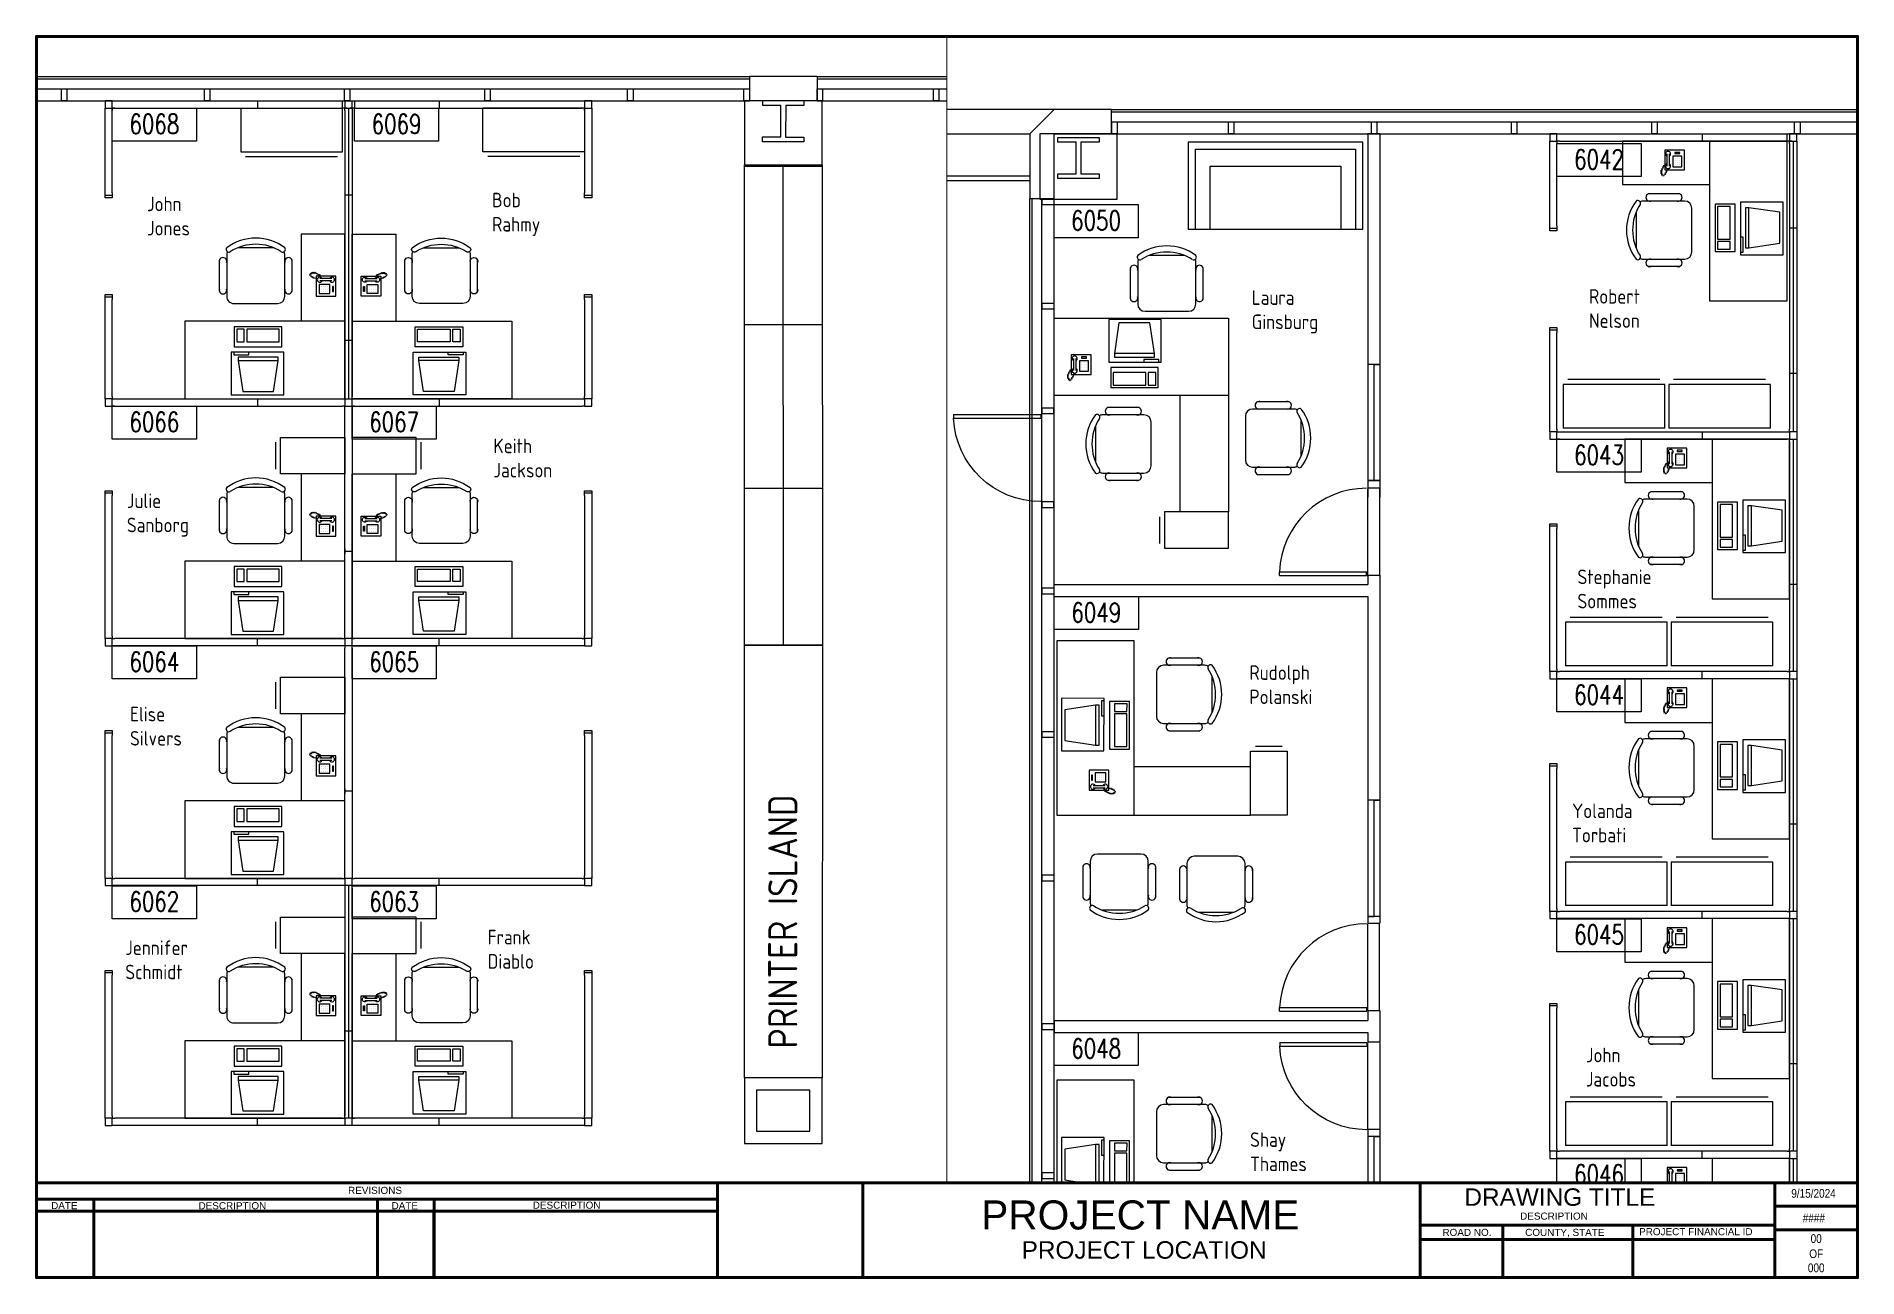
# Paper-space layout 'D-Border XYZ Sheet' of a CAD drawing. Header units: inches. Extents: x 2 to 33.3, y 0.9 to 22.3.
# The model-space entities are those that its viewports show. They can reach past a viewport. Long polylines and large blocks are cut down to what shows.
import ezdxf
from ezdxf.enums import TextEntityAlignment as Align

# ---------------------------------------------------------------- set-up
doc = ezdxf.new("R2010")
doc.units = ezdxf.units.IN
doc.header["$MEASUREMENT"] = 0
doc.layers.add('0-NoPlot', color=7, linetype='Continuous', plot=False)
for name, color, linetype, lineweight in [('_BorderLines', 7, 'Continuous', 53), ('_BorderText', 7, 'Continuous', 0), ('_SheetText', 30, 'Continuous', 13), ('_TitleBlock', 7, 'Continuous', 0)]:
    doc.layers.add(name, color=color, linetype=linetype, lineweight=lineweight)
for name, color, linetype in [('CHAIRS', 4, 'Continuous'), ('CPU', 6, 'Continuous'), ('E-B-FURR', 6, 'Continuous'), ('E-B-GLAZ', 8, 'Continuous'), ('E-B-MULL', 8, 'Continuous'), ('E-B-SHEL', 2, 'Continuous'), ('E-C-HEAD', 5, 'Continuous'), ('E-F-DOOR', 3, 'Continuous'), ('E-F-TERR', 4, 'Continuous'), ('E-S-COLM', 8, 'Continuous'), ('EMPLOYEE', 1, 'Continuous'), ('FILE_CABINETS', 1, 'Continuous'), ('FURNITURE', 3, 'Continuous'), ('PANELS_201', 6, 'Continuous'), ('PHONES', 4, 'Continuous'), ('PRINTER_ISLAND', 7, 'Continuous'), ('RMNUM', 40, 'Continuous')]:
    doc.layers.add(name, color=color, linetype=linetype)
doc.styles.add('ARCHITXT', font='architxt.shx')
doc.styles.add('Arial', font='arial.ttf')
doc.styles.add('Arial Narrow', font='ARIALN.TTF')
doc.styles.add('ROMANS', font='romans', dxfattribs={"width": 0.75, "height": 8})
doc.styles.add('Titles', font='arial.ttf', dxfattribs={"height": 0.3})

# ---------------------------------------------------------------- blocks, each defined once
blk = doc.blocks.new('Agency XYZ_Borders')
at = {"layer": '_BorderLines'}
for p, q in [((13.054, 1.958), (1.336, 1.958)), ((1.336, 1.958), (1.336, 1.47)), ((31.24, 0.326), (31.24, 1.958)), ((1.348, 1.674), (13.054, 1.674)), ((2.324, 1.674), (2.324, 0.326)), ((7.204, 1.674), (7.204, 0.326)), ((8.18, 1.674), (8.18, 0.326)), ((1.348, 1.47), (13.054, 1.47)), ((25.14, 1.226), (31.24, 1.226)), ((25.14, 1.226), (25.14, 0.326)), ((25.14, 0.982), (31.24, 0.982)), ((26.563, 1.226), (26.563, 0.326)), ((28.8, 1.226), (28.8, 0.326)), ((31.24, 1.145), (32.664, 1.145))]:
    blk.add_line(p, q, dxfattribs=at)
for points in [[(1.336, 1.954), (1.336, 21.674), (32.664, 21.674), (32.664, 1.954)], [(31.24, 1.958), (32.664, 1.958), (32.664, 1.552), (31.24, 1.552)], [(31.24, 1.552), (32.664, 1.552), (32.664, 1.145), (31.24, 1.145)]]:
    blk.add_lwpolyline(points, close=True, dxfattribs=at)
for points in [[(15.555, 1.958), (13.054, 1.958), (13.054, 0.326), (15.555, 0.326)], [(15.555, 1.954), (25.14, 1.954), (25.14, 0.326), (15.555, 0.326)], [(25.14, 1.958), (31.24, 1.958), (31.24, 1.226), (25.14, 1.226)], [(2.324, 0.326), (1.336, 0.326), (1.336, 1.47), (2.324, 1.47)], [(7.204, 0.326), (2.324, 0.326), (2.324, 1.47), (7.204, 1.47)], [(8.18, 0.326), (7.204, 0.326), (7.204, 1.47), (8.18, 1.47)], [(13.054, 1.47), (8.174, 1.47), (8.174, 0.326), (13.054, 0.326)], [(26.563, 0.982), (25.14, 0.982), (25.14, 0.326), (26.563, 0.326)], [(26.563, 0.326), (28.8, 0.326), (28.8, 0.982), (26.563, 0.982)], [(31.24, 0.982), (28.8, 0.982), (28.8, 0.326), (31.24, 0.326)], [(32.664, 1.145), (31.24, 1.145), (31.24, 0.326), (32.664, 0.326)]]:
    blk.add_3dface(points, dxfattribs=at)
at = {"layer": '_BorderLines', "style": 'Arial'}
for s, height, rotation, p in [('REVISIONS', 0.122, 0, (6.697, 1.887)), ('DATE', 0.122, 359.8693, (1.59, 1.625)), ('DESCRIPTION', 0.12201, 0.0498, (4.125, 1.622)), ('DATE', 0.122, 359.8693, (7.446, 1.623)), ('DESCRIPTION', 0.12201, 0.0498, (9.875, 1.632)), ('ROAD NO.', 0.122, 0, (25.523, 1.164)), ('COUNTY, STATE', 0.12201, 0, (26.946, 1.164)), ('PROJECT FINANCIAL ID', 0.12201, 0, (28.906, 1.176))]:
    blk.add_text(s, height=height, rotation=rotation, dxfattribs=at).set_placement(p, align=Align.TOP_LEFT)
at = {"layer": '_BorderText', "color": 40, "style": 'Arial'}
for s, height, p in [('PROJECT NAME', 0.5, (20.325, 1.653)), ('PROJECT LOCATION', 0.3, (20.391, 0.951))]:
    blk.add_text(s, height=height, dxfattribs=at).set_placement(p, align=Align.TOP_CENTER)
at = {"layer": '_SheetText', "insert": (31.952, 0.735), "char_height": 0.15, "attachment_point": 5, "style": 'Arial Narrow'}
blk.add_mtext('OF', dxfattribs=at)
at = {"layer": '_SheetText', "style": 'Arial Narrow'}
for tag, p in [('SHEET', (31.952, 0.876)), ('SHEETTOTAL', (31.952, 0.373))]:
    blk.add_attdef(tag, text='', height=0.15, dxfattribs=at).set_placement(p, align=Align.BOTTOM_CENTER)
blk = doc.blocks.new('DR-36')
for p, q in [((0, 36), (0, 0)), ((0, 36), (1.5, 36)), ((1.5, 36), (1.5, 0)), ((0, 0), (1.5, 0))]:
    blk.add_line(p, q)
blk.add_arc((0, 0), 36, 0, 87.61406)
blk = doc.blocks.new('RMNUM')
at = {"layer": 'RMNUM'}
blk.add_lwpolyline([(-16.33354, 6.674702), (18.388073, 6.674702), (18.388073, -6.982766), (-16.33354, -6.982766), (-16.33354, 6.674702)], dxfattribs=at)
at = {"layer": 'RMNUM', "style": 'ROMANS', "width": 0.75}
blk.add_attdef('NUMBER', text='', height=8, dxfattribs=at).set_placement((1.027267, 0.114097), align=Align.MIDDLE_CENTER)
blk = doc.blocks.new('RECTANG')
for p, q in [((1, 1), (0, 1)), ((0, 1), (0, 0)), ((1, 0), (1, 1)), ((0, 0), (1, 0))]:
    blk.add_line(p, q)
blk = doc.blocks.new('FNPHONE')
for p, q in [((-9.1, 0.22), (-9.7, 0.02)), ((-8.9, 0.62), (-9.5, 0.42)), ((-8.7, 1.02), (-9.3, 0.82)), ((-8.5, 1.42), (-9.1, 1.22)), ((-8.3, 1.82), (-8.9, 1.62)), ((-7.14, 0.56), (-7.5, -0.58)), ((-7.29, 6.54), (-7.29, 1.54)), ((-6.29, 6.54), (-6.29, 1.54)), ((-3.87, 4.85), (-3.87, 4.85)), ((-3.87, 3.91), (-3.87, 3.91)), ((-3.87, 2.97), (-3.87, 2.97)), ((-3.87, 2.03), (-3.87, 2.03)), ((-2.94, 4.85), (-2.94, 4.85)), ((-2.94, 3.91), (-2.94, 3.91)), ((-2.94, 2.97), (-2.94, 2.97)), ((-2.94, 2.03), (-2.94, 2.03)), ((-2, 4.85), (-2, 4.85)), ((-2, 3.91), (-2, 3.91)), ((-2, 2.97), (-2, 2.97)), ((-2, 2.03), (-2, 2.03)), ((-9.3, -0.18), (-9.9, -0.38)), ((-9.3, -0.58), (-9.9, -0.78)), ((-9.3, -0.98), (-9.9, -1.18)), ((-9.3, -1.38), (-9.9, -1.58)), ((-9.1, -1.78), (-9.7, -1.98)), ((-8.9, -2.18), (-9.5, -2.38)), ((-8.43, -2.46), (-9.03, -2.66)), ((-7.9, -1.98), (-8.5, -2.18)), ((-7.7, -1.58), (-8.3, -1.78)), ((-7.5, -1.18), (-8.1, -1.38)), ((-7.3, -0.78), (-7.9, -0.98))]:
    blk.add_line(p, q)
for centre, start, end in [((-6.79, 6.54), 298.49146, 241.50854), ((-6.79, 1.54), 118.49146, 61.50854)]:
    blk.add_arc(centre, 1.05, start, end)
for p, xscale, yscale, zscale in [((-8.21, 0), 8.20528234483245, 8.104073169521023, 8.20528234483245), ((-4.81, 1.25), 3.75, 4.375, 3.75), ((-4.03, 6.72), 2.03125, 0.46875, 2.03125)]:
    blk.add_blockref('RECTANG', p, dxfattribs=dict(xscale=xscale, yscale=yscale, zscale=zscale))
blk = doc.blocks.new('IBMAT', base_point=(61, 306))
for p, q in [((75, 307), (75, 306)), ((81, 307), (75, 307)), ((81, 306), (81, 307))]:
    blk.add_line(p, q)
at = {"xscale": 21, "yscale": 17, "zscale": 21}
blk.add_blockref('RECTANG', (61, 306), dxfattribs=at)
blk = doc.blocks.new('KEYBOARD', base_point=(60, 294))
for p, xscale, yscale, zscale in [((60, 294), 19, 8, 19), ((61, 295), 13, 5, 13), ((75, 295), 3, 5, 3)]:
    blk.add_blockref('RECTANG', p, dxfattribs=dict(xscale=xscale, yscale=yscale, zscale=zscale))
blk = doc.blocks.new('COMPUTER')
for p, q in [((-6.64, 16.23), (-8.5, 3.5)), ((6.08, 16.23), (-6.64, 16.23)), ((8, 3.5), (6.08, 16.23)), ((-8.5, 3.5), (-8.5, 2.04)), ((8, 3.5), (-8.5, 3.5)), ((-8.5, 2.04), (8, 2.04)), ((8, 2.04), (8, 3.5))]:
    blk.add_line(p, q)
at = {"xscale": 1.033846153846154, "yscale": 1.033846153846154, "zscale": 1.033846153846154}
for name, p in [('IBMAT', (-10.86, 0)), ('KEYBOARD', (-10.05, -10.5))]:
    blk.add_blockref(name, p, dxfattribs=at)
blk = doc.blocks.new('DESK3')
for p, q in [((72, 0), (0, 0)), ((0, 0), (0, -80)), ((72, -32), (72, 0)), ((0, -32), (72, -32)), ((20, -80), (20, -32)), ((0, -80), (20, -80))]:
    blk.add_line(p, q)
blk = doc.blocks.new('FC42X18D')
for p, q in [((-21, 0), (-21, -18)), ((-21, 0), (21, 0)), ((21, -18), (21, 0)), ((-21, -18), (21, -18)), ((-19, -20), (19, -20))]:
    blk.add_line(p, q)
blk = doc.blocks.new('CHAIR7')
for p, q in [((5.12, 15.04), (17.88, 15.04)), ((0, 9), (0, -9)), ((20, 12), (3, 12)), ((23, -7.44), (23, 7.44)), ((3, -12), (20, -12)), ((5.12, -15), (17.88, -15))]:
    blk.add_line(p, q)
for centre, radius, start, end in [((5.56, 13.54), 1.56, 73.7398, 286.2602), ((17.44, 13.54), 1.56, 253.7398, 106.2602), ((3, 9), 3, 90, 180), ((20, 9), 3, 62.41556, 90), ((22.34, 11.12), 1.1, 53.30994, 212.02741), ((4.82, 0), 19.64, 327.57575, 32.42425), ((7, 0), 20, 323.1301, 36.8699), ((3, -9), 3, 180, 270), ((5.56, -13.5), 1.56, 73.7398, 286.2602), ((17.44, -13.5), 1.56, 253.7398, 106.2602), ((20, -9), 3, 270, 297.58444), ((22.34, -11.12), 1.1, 147.97259, 306.69006)]:
    blk.add_arc(centre, radius, start, end)
blk = doc.blocks.new('FC15X27A')
for p, q in [((7.53125, 0), (-7.53125, 0)), ((-7.53125, 0), (-7.53125, -26.5)), ((7.53125, -26.5), (7.53125, 0)), ((-7.53125, -26.5), (7.53125, -26.5)), ((-5.53125, -28.5), (5.53125, -28.5))]:
    blk.add_line(p, q)
blk = doc.blocks.new('DESK2')
for p, q in [((33, 0), (-33, 0)), ((-33, 0), (-33, -68)), ((33, -32), (33, 0)), ((-33, -32), (33, -32)), ((-15, -68), (-15, -32)), ((-33, -68), (-15, -68))]:
    blk.add_line(p, q)
blk = doc.blocks.new('SOFA2')
for p, q in [((-36, 0), (-36, -36)), ((36, 0), (-36, 0)), ((36, -36), (36, 0)), ((-33, -36), (-33, -3)), ((-33, -3), (33, -3)), ((33, -3), (33, -36)), ((-27, -36), (-27, -10)), ((-27, -10), (27, -10)), ((27, -10), (27, -36)), ((-36, -36), (36, -36))]:
    blk.add_line(p, q)

msp = doc.modelspace()

# ---------------------------------------------------------------- linework, layer by layer
at = {"layer": 'E-B-FURR'}
for p, q in [((1238, 3374), (1570, 3374)), ((1348.52, 3374), (1343.44, 3374)), ((1343.52, 3374), (1343.52, 3223.96)), ((1348.52, 3374), (1348.52, 3223.96)), ((1958, 3374), (2290, 3374)), ((2318, 3374), (2654, 3374)), ((1214.06, 2716), (1214.06, 3347)), ((1343.52, 3230.81), (1348.52, 3230.81)), ((1343.52, 3227.81), (1348.52, 3227.81)), ((1214.08, 3187.96), (1343.52, 3187.96)), ((1214.08, 3182.86), (1214.08, 3187.86)), ((1343.52, 3191.81), (1343.52, 3187.96)), ((1343.52, 3191.81), (1348.52, 3191.81)), ((1348.52, 3191.81), (1348.52, 3048.12)), ((1214.08, 3182.96), (1343.52, 3182.96)), ((1343.52, 3182.96), (1343.52, 3048.12)), ((1343.52, 3048.12), (1348.52, 3048.12)), ((1214.06, 3007.97), (1343.52, 3007.97)), ((1214.06, 3007.93), (1214.06, 3002.93)), ((1343.52, 3012.12), (1348.52, 3012.12)), ((1343.52, 3012.12), (1343.52, 3007.97)), ((1348.52, 3012.12), (1348.52, 2999.12)), ((1214.06, 3002.97), (1343.52, 3002.97)), ((1343.52, 3002.97), (1343.52, 2999.12)), ((1343.52, 2999.12), (1348.52, 2999.12)), ((1343.35, 2963.09), (1348.35, 2963.09)), ((1343.52, 2963.12), (1343.52, 2827.97)), ((1343.52, 2963.12), (1348.52, 2963.12)), ((1348.52, 2963.12), (1348.52, 2822.97))]:
    msp.add_line(p, q, dxfattribs=at)
for points in [[(1240.11, 3374), (1208.11, 3374), (1208.11, 3347), (1240.11, 3347)], [(2320, 3374), (2288, 3374), (2288, 3347), (2320, 3347)], [(2320, 2970.61), (2288, 2970.61), (2288, 2943.61), (2320, 2943.61)], [(2315, 2965.61), (2293, 2965.61), (2293, 2948.61), (2315, 2948.61)]]:
    msp.add_lwpolyline(points, close=True, dxfattribs=at)
at = {"layer": 'E-B-GLAZ'}
for p, q in [((1238, 3384), (1570, 3384)), ((1958, 3384), (2290, 3384)), ((2318, 3384), (2654, 3384)), ((1238, 3383), (1570, 3383)), ((1238, 3379), (1570, 3379)), ((1958, 3383), (2290, 3383)), ((1958, 3379), (2290, 3379)), ((2318, 3383), (2654, 3383)), ((2318, 3379), (2654, 3379)), ((1204, 2716), (1204, 3347.1)), ((1205, 2716), (1205, 3347.1)), ((1209, 2716), (1209, 3347))]:
    msp.add_line(p, q, dxfattribs=at)
for points in [[(1348.52, 3230.81), (1343.52, 3230.81), (1346.16, 3230.81), (1346.16, 3278.81), (1348.52, 3278.81), (1343.52, 3278.81)], [(1348.52, 3050.9), (1343.52, 3050.9), (1346.16, 3050.9), (1346.16, 3098.9), (1348.52, 3098.9), (1343.52, 3098.9)], [(1348.52, 2912.12), (1343.52, 2912.12), (1346.16, 2912.12), (1346.16, 2960.12), (1348.52, 2960.12), (1343.52, 2960.12)]]:
    msp.add_lwpolyline(points, dxfattribs=at)
at = {"layer": 'E-B-MULL'}
for points in [[(1240.12, 3379), (1240.12, 3374), (1237.87, 3374), (1237.87, 3379)], [(1288.25, 3379), (1288.25, 3374), (1286, 3374), (1286, 3379)], [(1347.25, 3379), (1347.25, 3374), (1345, 3374), (1345, 3379)], [(1405.12, 3379), (1405.12, 3374), (1402.88, 3374), (1402.88, 3379)], [(1463, 3379), (1463, 3374), (1460.75, 3374), (1460.75, 3379)], [(1522, 3379), (1522, 3374), (1519.75, 3374), (1519.75, 3379)], [(2008.25, 3379), (2008.25, 3374), (2006, 3374), (2006, 3379)], [(2067.25, 3379), (2067.25, 3374), (2065, 3374), (2065, 3379)], [(2125.12, 3379), (2125.12, 3374), (2122.88, 3374), (2122.88, 3379)], [(2183, 3379), (2183, 3374), (2180.75, 3374), (2180.75, 3379)], [(2242, 3379), (2242, 3374), (2239.75, 3374), (2239.75, 3379)], [(2290, 3379), (2290, 3374), (2287.75, 3374), (2287.75, 3379)], [(2320.25, 3379), (2320.25, 3374), (2318, 3374), (2318, 3379)], [(2368.25, 3379), (2368.25, 3374), (2366, 3374), (2366, 3379)], [(1209, 3344.75), (1214, 3344.75), (1214, 3347), (1209, 3347)], [(1209, 3301.76), (1214, 3301.76), (1214, 3304.01), (1209, 3304.01)], [(1208.98, 3258.54), (1213.98, 3258.54), (1213.98, 3260.79), (1208.98, 3260.79)], [(1208.98, 3219.76), (1213.98, 3219.76), (1213.98, 3222.01), (1208.98, 3222.01)], [(1209, 3184.15), (1214, 3184.15), (1214, 3186.4), (1209, 3186.4)], [(1209, 3124.87), (1214, 3124.87), (1214, 3127.12), (1209, 3127.12)], [(1209, 3065.66), (1214, 3065.66), (1214, 3067.91), (1209, 3067.91)], [(1209, 3004.3), (1214, 3004.3), (1214, 3006.55), (1209, 3006.55)], [(1209, 2942.77), (1214, 2942.77), (1214, 2945.02), (1209, 2945.02)]]:
    msp.add_lwpolyline(points, close=True, dxfattribs=at)
at = {"layer": 'E-B-SHEL'}
for p, q in [((1214.04, 3384), (1204, 3373.96)), ((1237.67, 3384), (1213.69, 3384)), ((1237.7, 3373.96), (1237.7, 3383.96)), ((2290, 3384), (2290, 3374)), ((2318, 3384), (2290, 3384)), ((2318, 3384), (2318, 3374)), ((1204, 3373.96), (1204, 3347.1)), ((1238, 3374), (1210, 3374)), ((1238, 3374.01), (1210.37, 3374.01)), ((1214, 3347.1), (1214, 3373.96)), ((1214, 3373.96), (1240.17, 3373.96)), ((2318, 3374), (2290, 3374)), ((1214, 3347.1), (1204, 3347.1))]:
    msp.add_line(p, q, dxfattribs=at)
at = {"layer": 'E-C-HEAD'}
for p, q in [((1208.96, 3222.41), (1208.96, 3258.41)), ((1343.48, 3227.41), (1343.48, 3191.41)), ((1348.48, 3191.41), (1348.48, 3227.41)), ((1343.42, 3047.8), (1343.42, 3011.8)), ((1348.42, 3011.8), (1348.42, 3047.8)), ((1343.49, 2962.92), (1343.49, 2998.92)), ((1348.49, 2998.92), (1348.49, 2962.92))]:
    msp.add_line(p, q, dxfattribs=at)
at = {"layer": 'E-F-TERR'}
for p, q in [((1214.04, 3384), (988.51, 3384)), ((1124.15, 3374), (1204.04, 3374)), ((1126.98, 3356.68), (1204, 3356.68)), ((1127.81, 3354.68), (1204, 3354.68))]:
    msp.add_line(p, q, dxfattribs=at)
at = {"layer": 'E-S-COLM'}
for points in [[(1215.61, 3370.5), (1215.61, 3372.5), (1232.61, 3372.5), (1232.61, 3370.5), (1225.11, 3370.5), (1225.11, 3357.5), (1232.61, 3357.5), (1232.61, 3355.5), (1215.61, 3355.5), (1215.61, 3357.5), (1223.11, 3357.5), (1223.11, 3370.5)], [(2295.51, 3372.07), (2295.51, 3374.07), (2312.51, 3374.04), (2312.51, 3372.04), (2305.01, 3372.05), (2304.99, 3359.05), (2312.49, 3359.04), (2312.49, 3357.04), (2295.49, 3357.07), (2295.49, 3359.07), (2302.99, 3359.06), (2303.01, 3372.06)]]:
    msp.add_lwpolyline(points, close=True, dxfattribs=at)
at = {"layer": 'FILE_CABINETS'}
for p, q in [((2304.12, 3149.29), (2304, 3347.61)), ((2288, 3281.67), (2320.08, 3281.71)), ((2288.22, 3214.09), (2320.17, 3214.13))]:
    msp.add_line(p, q, dxfattribs=at)
msp.add_lwpolyline([(2288, 3149.29), (2288, 3347.61), (2320, 3347.61), (2320.25, 3149.29)], close=True, dxfattribs=at)
at = {"layer": 'PANELS_201', "linetype": 'Continuous'}
for p, q in [((1480.64, 3374), (1482.64, 3374)), ((1480.64, 3371), (1482.64, 3371)), ((1481.64, 3374), (1481.64, 3371)), ((1517.64, 3374), (1517.64, 3371)), ((2086, 3374), (2088, 3374)), ((2086, 3371), (2088, 3371)), ((2087, 3374), (2087, 3371)), ((2123, 3374), (2123, 3371)), ((2126, 3371), (2126, 3374)), ((2161, 3374), (2163, 3374)), ((2161, 3371), (2163, 3371)), ((2162, 3374), (2162, 3371)), ((2123, 3189), (2123, 3247)), ((2126, 3247), (2126, 3189)), ((2123, 3153), (2123, 3187)), ((2126, 3187), (2126, 3153)), ((2123, 3090), (2123, 3148)), ((2126, 3148), (2126, 3090)), ((2123, 3054), (2123, 3088)), ((2126, 3088), (2126, 3054))]:
    msp.add_line(p, q, dxfattribs=at)
for points in [[(1421.64, 3374), (1418.64, 3374), (1418.64, 3371)], [(1418.64, 3370), (1418.64, 3371), (1421.64, 3371), (1421.64, 3370)], [(1418.64, 3336), (1418.64, 3370)], [(1422.64, 3371), (1421.64, 3371), (1421.64, 3374), (1422.64, 3374)], [(1421.64, 3336), (1421.64, 3370)], [(1422.64, 3374), (1480.64, 3374)], [(1422.64, 3371), (1480.64, 3371)], [(1482.64, 3374), (1516.64, 3374)], [(1482.64, 3371), (1516.64, 3371)], [(1518.64, 3371), (1517.64, 3371), (1516.64, 3371), (1516.64, 3374), (1518.64, 3374)], [(1516.64, 3374), (1517.64, 3374), (1517.64, 3371), (1516.64, 3371)], [(1520.64, 3371), (1520.64, 3374), (1517.64, 3374)], [(1517.64, 3370), (1517.64, 3371), (1520.64, 3371), (1520.64, 3370)], [(1517.64, 3370), (1517.64, 3336)], [(1519.14, 3371), (1519.14, 3335)], [(1520.64, 3370), (1520.64, 3336)], [(2027, 3374), (2024, 3374), (2024, 3371)], [(2024, 3370), (2024, 3371), (2027, 3371), (2027, 3370)], [(2024, 3336), (2024, 3370)], [(2028, 3371), (2027, 3371), (2027, 3374), (2028, 3374)], [(2027, 3336), (2027, 3370)], [(2028, 3374), (2086, 3374)], [(2028, 3371), (2086, 3371)], [(2088, 3374), (2122, 3374)], [(2088, 3371), (2122, 3371)], [(2124, 3371), (2123, 3371), (2122, 3371), (2122, 3374), (2124, 3374)], [(2122, 3374), (2123, 3374), (2123, 3371), (2122, 3371)], [(2123, 3374), (2126, 3374)], [(2123, 3370), (2123, 3371), (2126, 3371), (2126, 3370)], [(2123, 3370), (2123, 3336)], [(2124.5, 3371), (2124.5, 3335)], [(2125, 3374), (2126, 3374), (2127, 3374), (2127, 3371), (2125, 3371)], [(2127, 3371), (2126, 3371), (2126, 3374), (2127, 3374)], [(2126, 3370), (2126, 3336)], [(2127, 3374), (2161, 3374)], [(2127, 3371), (2161, 3371)], [(2163, 3374), (2221, 3374)], [(2163, 3371), (2221, 3371)], [(2221, 3374), (2222, 3374), (2222, 3371), (2221, 3371)], [(2225, 3371), (2225, 3374), (2222, 3374)], [(2222, 3370), (2222, 3371), (2225, 3371), (2225, 3370)], [(2222, 3370), (2222, 3336)], [(2225, 3370), (2225, 3336)], [(1421.64, 3336), (1421.64, 3335), (1421.64, 3334), (1418.64, 3334), (1418.64, 3336)], [(1418.64, 3335), (1421.64, 3335)], [(1517.64, 3336), (1517.64, 3334)], [(1520.64, 3335), (1517.64, 3335)], [(1517.64, 3334), (1517.64, 3276)], [(1519.14, 3335), (1519.14, 3275)], [(1520.64, 3336), (1520.64, 3334)], [(1520.64, 3334), (1520.64, 3276)], [(2027, 3336), (2027, 3335), (2027, 3334), (2024, 3334), (2024, 3336)], [(2024, 3335), (2027, 3335)], [(2123, 3336), (2123, 3334)], [(2126, 3335), (2123, 3335)], [(2123, 3334), (2123, 3276)], [(2124.5, 3335), (2124.5, 3275)], [(2126, 3336), (2126, 3334)], [(2126, 3334), (2126, 3276)], [(2225, 3336), (2225, 3335), (2225, 3334), (2222, 3334), (2222, 3336)], [(2222, 3335), (2225, 3335)], [(1418.64, 3292), (1418.64, 3293), (1418.64, 3294), (1421.64, 3294), (1421.64, 3292)], [(2024, 3292), (2024, 3293), (2024, 3294), (2027, 3294), (2027, 3292)], [(2222, 3292), (2222, 3293), (2222, 3294), (2225, 3294), (2225, 3292)], [(1421.64, 3293), (1418.64, 3293)], [(1418.64, 3252), (1418.64, 3292)], [(1421.64, 3252), (1421.64, 3292)], [(2027, 3293), (2024, 3293)], [(2024, 3252), (2024, 3292)], [(2027, 3252), (2027, 3292)], [(2225, 3293), (2222, 3293)], [(2222, 3292), (2222, 3252)], [(2225, 3292), (2225, 3252)], [(1517.64, 3276), (1517.64, 3274)], [(1520.64, 3275), (1517.64, 3275)], [(1517.64, 3274), (1517.64, 3252)], [(1519.14, 3275), (1519.14, 3251)], [(1520.64, 3276), (1520.64, 3274)], [(1520.64, 3274), (1520.64, 3252)], [(2123, 3276), (2123, 3274)], [(2126, 3275), (2123, 3275)], [(2123, 3274), (2123, 3252)], [(2124.5, 3275), (2124.5, 3251)], [(2126, 3276), (2126, 3274)], [(2126, 3274), (2126, 3252)], [(1421.64, 3252), (1421.64, 3251), (1418.64, 3251), (1418.64, 3252)], [(1418.64, 3251), (1418.64, 3248), (1421.64, 3248)], [(1422.64, 3248), (1421.64, 3248), (1421.64, 3251), (1422.64, 3251)], [(1422.64, 3251), (1480.64, 3251)], [(1480.64, 3251), (1482.64, 3251)], [(1481.64, 3251), (1481.64, 3248)], [(1482.64, 3251), (1516.64, 3251)], [(1516.64, 3251), (1517.64, 3251), (1517.64, 3248), (1516.64, 3248)], [(1520.64, 3252), (1520.64, 3251), (1517.64, 3251), (1517.64, 3252)], [(1520.64, 3251), (1520.64, 3248)], [(2027, 3252), (2027, 3251), (2024, 3251), (2024, 3252)], [(2024, 3251), (2024, 3248), (2027, 3248)], [(2028, 3248), (2027, 3248), (2027, 3251), (2028, 3251)], [(2028, 3251), (2086, 3251)], [(2086, 3251), (2088, 3251)], [(2087, 3251), (2087, 3248)], [(2088, 3251), (2122, 3251)], [(2122, 3251), (2123, 3251), (2123, 3248), (2122, 3248)], [(2123, 3252), (2123, 3251), (2126, 3251), (2126, 3252)], [(2127, 3248), (2126, 3248), (2126, 3251), (2127, 3251)], [(2127, 3251), (2161, 3251)], [(2161, 3251), (2163, 3251)], [(2162, 3251), (2162, 3248)], [(2163, 3251), (2221, 3251)], [(2221, 3251), (2222, 3251), (2222, 3248), (2221, 3248)], [(2225, 3252), (2225, 3251), (2222, 3251), (2222, 3252)], [(2222, 3248), (2225, 3248), (2225, 3251)], [(1422.64, 3248), (1480.64, 3248)], [(1480.64, 3248), (1482.64, 3248)], [(1482.64, 3248), (1516.64, 3248)], [(1517.64, 3247), (1517.64, 3248), (1520.64, 3248), (1520.64, 3247)], [(1517.64, 3247), (1517.64, 3189)], [(1519.14, 3248), (1519.14, 3188)], [(1520.64, 3247), (1520.64, 3189)], [(2028, 3248), (2086, 3248)], [(2086, 3248), (2088, 3248)], [(2088, 3248), (2122, 3248)], [(2123, 3247), (2123, 3248), (2126, 3248), (2126, 3247)], [(2127, 3248), (2161, 3248)], [(2161, 3248), (2163, 3248)], [(2163, 3248), (2221, 3248)], [(1418.64, 3211), (1418.64, 3212), (1418.64, 3213), (1421.64, 3213), (1421.64, 3211)], [(1421.64, 3212), (1418.64, 3212)], [(1418.64, 3153), (1418.64, 3211)], [(1421.64, 3153), (1421.64, 3211)], [(2024, 3211), (2024, 3212), (2024, 3213), (2027, 3213), (2027, 3211)], [(2027, 3212), (2024, 3212)], [(2024, 3153), (2024, 3211)], [(2027, 3153), (2027, 3211)], [(2222, 3211), (2222, 3212), (2222, 3213), (2225, 3213), (2225, 3211)], [(2225, 3212), (2222, 3212)], [(2222, 3211), (2222, 3153)], [(2225, 3211), (2225, 3153)], [(1517.64, 3189), (1517.64, 3187)], [(1520.64, 3188), (1517.64, 3188)], [(1519.14, 3188), (1519.14, 3152)], [(1520.64, 3189), (1520.64, 3187)], [(2123, 3189), (2123, 3187)], [(2126, 3188), (2123, 3188)], [(2126, 3189), (2126, 3187)], [(1517.64, 3187), (1517.64, 3153)], [(1520.64, 3187), (1520.64, 3153)], [(1421.64, 3153), (1421.64, 3152), (1418.64, 3152), (1418.64, 3153)], [(1418.64, 3152), (1418.64, 3149), (1421.64, 3149)], [(1422.64, 3149), (1421.64, 3149), (1421.64, 3152), (1422.64, 3152)], [(1480.64, 3152), (1422.64, 3152)], [(1482.64, 3152), (1480.64, 3152)], [(1481.64, 3149), (1481.64, 3152)], [(1516.64, 3152), (1482.64, 3152)], [(1516.64, 3152), (1517.64, 3152), (1517.64, 3149), (1516.64, 3149)], [(1520.64, 3153), (1520.64, 3152), (1517.64, 3152), (1517.64, 3153)], [(1520.64, 3152), (1520.64, 3149)], [(2027, 3153), (2027, 3152), (2024, 3152), (2024, 3153)], [(2024, 3152), (2024, 3149), (2027, 3149)], [(2028, 3149), (2027, 3149), (2027, 3152), (2028, 3152)], [(2086, 3152), (2028, 3152)], [(2088, 3152), (2086, 3152)], [(2087, 3149), (2087, 3152)], [(2122, 3152), (2088, 3152)], [(2122, 3152), (2123, 3152), (2123, 3149), (2122, 3149)], [(2126, 3153), (2126, 3152), (2123, 3152), (2123, 3153)], [(2127, 3149), (2126, 3149), (2126, 3152), (2127, 3152)], [(2161, 3152), (2127, 3152)], [(2163, 3152), (2161, 3152)], [(2162, 3149), (2162, 3152)], [(2221, 3152), (2163, 3152)], [(2221, 3152), (2222, 3152), (2222, 3149), (2221, 3149)], [(2225, 3153), (2225, 3152), (2222, 3152), (2222, 3153)], [(2222, 3149), (2225, 3149), (2225, 3152)], [(1480.64, 3149), (1422.64, 3149)], [(1482.64, 3149), (1480.64, 3149)], [(1516.64, 3149), (1482.64, 3149)], [(1517.64, 3148), (1517.64, 3149), (1520.64, 3149), (1520.64, 3148)], [(1517.64, 3148), (1517.64, 3090)], [(1519.14, 3149), (1519.14, 3089)], [(1520.64, 3148), (1520.64, 3090)], [(2086, 3149), (2028, 3149)], [(2088, 3149), (2086, 3149)], [(2122, 3149), (2088, 3149)], [(2126, 3148), (2126, 3149), (2123, 3149), (2123, 3148)], [(2161, 3149), (2127, 3149)], [(2163, 3149), (2161, 3149)], [(2221, 3149), (2163, 3149)], [(1418.64, 3112), (1418.64, 3113), (1418.64, 3114), (1421.64, 3114), (1421.64, 3112)], [(1421.64, 3113), (1418.64, 3113)], [(2024, 3112), (2024, 3113), (2024, 3114), (2027, 3114), (2027, 3112)], [(2027, 3113), (2024, 3113)], [(2222, 3112), (2222, 3113), (2222, 3114), (2225, 3114), (2225, 3112)], [(2225, 3113), (2222, 3113)], [(1418.64, 3054), (1418.64, 3112)], [(1421.64, 3054), (1421.64, 3112)], [(2024, 3054), (2024, 3112)], [(2027, 3054), (2027, 3112)], [(2222, 3112), (2222, 3054)], [(2225, 3112), (2225, 3054)], [(1517.64, 3090), (1517.64, 3088)], [(1520.64, 3089), (1517.64, 3089)], [(1517.64, 3088), (1517.64, 3054)], [(1519.14, 3089), (1519.14, 3053)], [(1520.64, 3090), (1520.64, 3088)], [(1520.64, 3088), (1520.64, 3054)], [(2123, 3090), (2123, 3088)], [(2126, 3089), (2123, 3089)], [(2126, 3090), (2126, 3088)], [(1421.64, 3054), (1421.64, 3053), (1418.64, 3053), (1418.64, 3054)], [(1418.64, 3053), (1418.64, 3050), (1421.64, 3050)], [(1422.64, 3050), (1421.64, 3050), (1421.64, 3053), (1422.64, 3053)], [(1480.64, 3053), (1422.64, 3053)], [(1482.64, 3053), (1480.64, 3053)], [(1481.64, 3050), (1481.64, 3053)], [(1516.64, 3053), (1482.64, 3053)], [(1516.64, 3053), (1517.64, 3053), (1517.64, 3050), (1516.64, 3050)], [(1520.64, 3054), (1520.64, 3053), (1517.64, 3053), (1517.64, 3054)], [(1520.64, 3053), (1520.64, 3050)], [(2027, 3054), (2027, 3053), (2024, 3053), (2024, 3054)], [(2024, 3053), (2024, 3050), (2027, 3050)], [(2028, 3050), (2027, 3050), (2027, 3053), (2028, 3053)], [(2086, 3053), (2028, 3053)], [(2088, 3053), (2086, 3053)], [(2087, 3050), (2087, 3053)], [(2122, 3053), (2088, 3053)], [(2122, 3053), (2123, 3053), (2123, 3050), (2122, 3050)], [(2126, 3054), (2126, 3053), (2123, 3053), (2123, 3054)], [(2127, 3050), (2126, 3050), (2126, 3053), (2127, 3053)], [(2161, 3053), (2127, 3053)], [(2163, 3053), (2161, 3053)], [(2162, 3050), (2162, 3053)], [(2221, 3053), (2163, 3053)], [(2221, 3053), (2222, 3053), (2222, 3050), (2221, 3050)], [(2225, 3054), (2225, 3053), (2222, 3053), (2222, 3054)], [(2222, 3050), (2225, 3050), (2225, 3053)], [(1480.64, 3050), (1422.64, 3050)], [(1482.64, 3050), (1480.64, 3050)], [(1516.64, 3050), (1482.64, 3050)], [(1517.64, 3049), (1517.64, 3050), (1520.64, 3050), (1520.64, 3049)], [(1517.64, 3049), (1517.64, 2991)], [(1519.14, 3050), (1519.14, 2990)], [(1520.64, 3049), (1520.64, 2991)], [(2086, 3050), (2028, 3050)], [(2088, 3050), (2086, 3050)], [(2122, 3050), (2088, 3050)], [(2126, 3049), (2126, 3050), (2123, 3050), (2123, 3049)], [(2123, 3049), (2123, 2991)], [(2124.5, 3050), (2124.5, 2990)], [(2126, 3049), (2126, 2991)], [(2161, 3050), (2127, 3050)], [(2163, 3050), (2161, 3050)], [(2221, 3050), (2163, 3050)], [(1418.64, 3013), (1418.64, 3014), (1418.64, 3015), (1421.64, 3015), (1421.64, 3013)], [(2024, 3013), (2024, 3014), (2024, 3015), (2027, 3015), (2027, 3013)], [(2222, 3013), (2222, 3014), (2222, 3015), (2225, 3015), (2225, 3013)], [(1421.64, 3014), (1418.64, 3014)], [(1418.64, 2955), (1418.64, 3013)], [(1421.64, 2955), (1421.64, 3013)], [(2027, 3014), (2024, 3014)], [(2024, 2955), (2024, 3013)], [(2027, 2955), (2027, 3013)], [(2225, 3014), (2222, 3014)], [(2222, 3013), (2222, 2955)], [(2225, 3013), (2225, 2955)], [(1517.64, 2991), (1517.64, 2989)], [(1520.64, 2990), (1517.64, 2990)], [(1517.64, 2989), (1517.64, 2955)], [(1519.14, 2990), (1519.14, 2954)], [(1520.64, 2991), (1520.64, 2989)], [(1520.64, 2989), (1520.64, 2955)], [(2123, 2991), (2123, 2989)], [(2126, 2990), (2123, 2990)], [(2123, 2989), (2123, 2955)], [(2124.5, 2990), (2124.5, 2954)], [(2126, 2991), (2126, 2989)], [(2126, 2989), (2126, 2955)], [(1421.64, 2955), (1421.64, 2954), (1418.64, 2954), (1418.64, 2955)], [(1520.64, 2955), (1520.64, 2954), (1517.64, 2954), (1517.64, 2955)], [(2027, 2955), (2027, 2954), (2024, 2954), (2024, 2955)], [(2126, 2955), (2126, 2954), (2123, 2954), (2123, 2955)], [(2225, 2955), (2225, 2954), (2222, 2954), (2222, 2955)], [(1418.64, 2954), (1418.64, 2951), (1421.64, 2951)], [(1422.64, 2951), (1421.64, 2951), (1421.64, 2954), (1422.64, 2954)], [(1480.64, 2954), (1422.64, 2954)], [(1480.64, 2951), (1422.64, 2951)], [(1482.64, 2954), (1480.64, 2954)], [(1482.64, 2951), (1480.64, 2951)], [(1481.64, 2951), (1481.64, 2954)], [(1516.64, 2954), (1482.64, 2954)], [(1516.64, 2951), (1482.64, 2951)], [(1516.64, 2954), (1517.64, 2954), (1517.64, 2951), (1516.64, 2951)], [(1517.64, 2950), (1517.64, 2951), (1520.64, 2951), (1520.64, 2950)], [(1517.64, 2950), (1517.64, 2928)], [(1519.14, 2951), (1519.14, 2927)], [(1520.64, 2954), (1520.64, 2951)], [(1520.64, 2950), (1520.64, 2928)], [(2024, 2954), (2024, 2951), (2027, 2951)], [(2028, 2951), (2027, 2951), (2027, 2954), (2028, 2954)], [(2086, 2954), (2028, 2954)], [(2086, 2951), (2028, 2951)], [(2088, 2954), (2086, 2954)], [(2088, 2951), (2086, 2951)], [(2087, 2951), (2087, 2954)], [(2122, 2954), (2088, 2954)], [(2122, 2951), (2088, 2951)], [(2122, 2954), (2123, 2954), (2123, 2951), (2122, 2951)], [(2126, 2951), (2123, 2951)], [(2127, 2951), (2126, 2951), (2126, 2954), (2127, 2954)], [(2161, 2954), (2127, 2954)], [(2161, 2951), (2127, 2951)], [(2163, 2954), (2161, 2954)], [(2163, 2951), (2161, 2951)], [(2162, 2951), (2162, 2954)], [(2221, 2954), (2163, 2954)], [(2221, 2951), (2163, 2951)], [(2221, 2954), (2222, 2954), (2222, 2951), (2221, 2951)], [(2222, 2951), (2225, 2951), (2225, 2954)]]:
    msp.add_lwpolyline(points, dxfattribs=at)
at = {"layer": 'PRINTER_ISLAND'}
msp.add_lwpolyline([(2288, 2970.61), (2288, 3149.29), (2320.25, 3149.29), (2320, 2970.61)], close=True, dxfattribs=at)

# ---------------------------------------------------------------- block references
at = {"lineweight": -3}
msp.add_blockref('RMNUM', (1437.97, 3363.33), dxfattribs=at).add_auto_attribs({'NUMBER': '6042'})
for p, values in [((2043.33, 3364.33), {'NUMBER': '6068'}), ((2143.33, 3364.32), {'NUMBER': '6069'}), ((1230.33, 3338.08), {'NUMBER': '6050'}), ((1437.97, 3241.32), {'NUMBER': '6043'}), ((2043.33, 3241.32), {'NUMBER': '6066'}), ((2142.33, 3241.32), {'NUMBER': '6067'}), ((1230.42, 3176.29), {'NUMBER': '6049'}), ((1437.97, 3142.32), {'NUMBER': '6044'}), ((2043.33, 3142.32), {'NUMBER': '6064'}), ((2142.33, 3142.32), {'NUMBER': '6065'}), ((1437.97, 3043.32), {'NUMBER': '6045'}), ((2043.33, 3043.32), {'NUMBER': '6062'}), ((2142.33, 3043.32), {'NUMBER': '6063'}), ((1230.39, 2996.3), {'NUMBER': '6048'}), ((1437.97, 2944.32), {'NUMBER': '6046'})]:
    msp.add_blockref('RMNUM', p).add_auto_attribs(values)
at = {"layer": 'CHAIRS', "lineweight": -3}
for p, rotation in [((1477.32, 3334.23), 180), ((1260.56, 3300.73), 90), ((2086.23, 3290.31), 89.99999999999999), ((1254.11, 3245.97), 180), ((1478.32, 3211.23), 180), ((2086.23, 3191.31), 89.99999999999999), ((1478.32, 3112.23), 180), ((2086.23, 3092.31), 89.99999999999999), ((1240.9, 3076.66), 270), ((1280.86, 3075.74), 270), ((1478.32, 3013.23), 180), ((2086.23, 2993.31), 89.99999999999999)]:
    msp.add_blockref('CHAIR7', p, dxfattribs=dict(at, rotation=rotation))
at = {"layer": 'CHAIRS', "lineweight": -3, "xscale": -1, "rotation": 270}
for p in [(2162.77, 3290.31), (2162.77, 3191.31), (2162.77, 2993.31)]:
    msp.add_blockref('CHAIR7', p, dxfattribs=at)
at = {"layer": 'CHAIRS', "lineweight": -3}
for p in [(1293, 3248.39), (1256.25, 3142.58), (1256.25, 2961.24)]:
    msp.add_blockref('CHAIR7', p, dxfattribs=at)
at = {"layer": 'CPU', "lineweight": -3}
for p, rotation in [((1497.41, 3334.94), 270), ((2086.94, 3270.23), 180), ((1498.41, 3211.94), 270), ((2086.94, 3171.23), 180), ((1234.64, 3130.09), 89.84054487573727), ((1498.41, 3112.94), 270), ((2086.94, 3072.23), 180), ((1498.41, 3013.94), 270), ((2086.94, 2973.23), 180), ((1234.64, 2948.74), 89.84054487573727)]:
    msp.add_blockref('COMPUTER', p, dxfattribs=dict(at, rotation=rotation))
msp.add_blockref('COMPUTER', (1247.44, 3279.75), dxfattribs=at)
at = {"layer": 'CPU', "lineweight": -3, "xscale": -1, "rotation": 180}
for p in [(2162.06, 3270.23), (2162.06, 3171.23), (2162.06, 2973.23)]:
    msp.add_blockref('COMPUTER', p, dxfattribs=at)
at = {"layer": 'E-F-DOOR', "xscale": -1, "rotation": 90}
for p in [(1208.5, 3258.16), (1343.17, 2998.86)]:
    msp.add_blockref('DR-36', p, dxfattribs=at)
at = {"layer": 'E-F-DOOR', "rotation": 90}
for p in [(1343.02, 3191.66), (1343.1, 3011.87)]:
    msp.add_blockref('DR-36', p, dxfattribs=at)
at = {"layer": 'FURNITURE', "lineweight": -3}
for name, p in [('SOFA2', (1305.42, 3370.61)), ('FC42X18D', (2101, 3371))]:
    msp.add_blockref(name, p, dxfattribs=at)
for name, p, rotation in [('DESK2', (1516.64, 3338), 270), ('DESK2', (2090, 3251), 180), ('FC42X18D', (1445.13, 3252.51), 180), ('FC42X18D', (1488.78, 3252.51), 180), ('DESK2', (1517.64, 3215), 270), ('FC15X27A', (2126, 3227.53), 90), ('FC15X27A', (1286.05, 3210.41), 270), ('DESK2', (2090, 3152), 180), ('FC42X18D', (1446.13, 3154.37), 180), ('FC42X18D', (1489.78, 3154.37), 180), ('DESK3', (1215.12, 3092.68), 89.99502997387958), ('DESK2', (1517.64, 3116), 270), ('DESK2', (2090, 3053), 180), ('FC42X18D', (1446.13, 3055.37), 180), ('FC42X18D', (1489.78, 3055.37), 180), ('DESK2', (1517.64, 3017), 270), ('FC15X27A', (2126, 3029.53), 90), ('DESK2', (2090, 2954), 180), ('DESK3', (1215.12, 2911.34), 89.99502997387958), ('FC42X18D', (1446.13, 2956.37), 180), ('FC42X18D', (1489.78, 2956.37), 180), ('DESK2', (1517.64, 2918), 270)]:
    msp.add_blockref(name, p, dxfattribs=dict(at, rotation=rotation))
at = {"layer": 'FURNITURE', "lineweight": -3, "xscale": -1}
msp.add_blockref('FC42X18D', (2201, 3371), dxfattribs=at)
for name, p, rotation in [('DESK2', (2159, 3251), 180), ('DESK3', (1286.06, 3297.95), 359.9950299738794), ('FC15X27A', (2123, 3227.53), 270), ('DESK2', (2159, 3152), 180), ('FC15X27A', (2123, 3128.53), 270), ('FC15X27A', (1302.65, 3092.68), 180), ('FC15X27A', (2123, 3029.53), 270), ('DESK2', (2159, 2954), 180), ('FC15X27A', (1302.65, 2911.33), 180)]:
    msp.add_blockref(name, p, dxfattribs=dict(at, rotation=rotation))
at = {"layer": 'PHONES', "lineweight": -3}
for p in [(1474.31, 3359.15), (1229.34, 3274.7), (1475.31, 3236.14), (1475.31, 3137.14), (1475.31, 3038.14), (1475.31, 2939.14)]:
    msp.add_blockref('FNPHONE', p, dxfattribs=at)
for p, rotation in [((2111.15, 3293.33), 270), ((2111.15, 3194.33), 270), ((1236.65, 3111.26), 90), ((2111.15, 3095.33), 270), ((2111.15, 2996.33), 270)]:
    msp.add_blockref('FNPHONE', p, dxfattribs=dict(at, rotation=rotation))
at = {"layer": 'PHONES', "lineweight": -3, "xscale": -1, "rotation": 90}
for p in [(2137.85, 3293.33), (2137.85, 3194.33), (2137.85, 2996.33)]:
    msp.add_blockref('FNPHONE', p, dxfattribs=at)

# ---------------------------------------------------------------- texts
at = {"layer": 'EMPLOYEE', "lineweight": -3, "char_height": 6, "attachment_point": 1, "style": 'ARCHITXT'}
for s, insert, width in [('\\A1;John\\PJones', (2041.36, 3334.42), 21.8186), ('\\A1;Bob\\PRahmy', (2183.8, 3336.04), 25.8172), ('\\A1;Laura\\PGinsburg', (1295.62, 3309.39), 33.0041), ('\\A1;Robert\\PNelson', (1434.87, 3309.87), 24.8759), ('\\A1;Keith\\PJackson', (2184.36, 3234.53), 29.9468), ('\\A1;Julie\\PSanborg', (2033.03, 3211.9), 30.7531), ('\\A1;Stephanie\\PSommes', (1430.1, 3194.1), 37.0273), ('\\A1;Rudolph\\PPolanski', (1294.68, 3154.58), 30.4666), ('\\A1;Elise\\PSilvers', (2034.31, 3123.83), 24.4502), ('\\A1;Yolanda\\PTorbati', (1427.88, 3097.5), 30.3806), ('\\A1;Frank\\PDiablo', (2181.96, 3031.75), 22.8049), ('\\A1;Jennifer\\PSchmidt', (2032.36, 3027.37), 29.8404), ('\\A1;John\\PJacobs', (1433.59, 2996.69), 26.0095), ('\\A1;Shay\\PThames', (1294.95, 2961.77), 29.7585)]:
    msp.add_mtext(s, dxfattribs=dict(at, insert=insert, width=width))
at = {"layer": 'PRINTER_ISLAND', "style": 'ARCHITXT'}
msp.add_text('PRINTER ISLAND', height=12, rotation=90, dxfattribs=at).set_placement((2309.8, 2982.77))

psp = doc.layouts.new('D-Border XYZ Sheet')

# ---------------------------------------------------------------- block references
at = {"layer": '_TitleBlock'}
psp.add_blockref('Agency XYZ_Borders', (0.65, 0.595), dxfattribs=at).add_auto_attribs({'SHEET': '00', 'SHEETTOTAL': '000'})

# ---------------------------------------------------------------- texts
at = {"layer": '_SheetText', "style": 'Titles'}
psp.add_text('DRAWING TITLE', height=0.3, rotation=0, dxfattribs=at).set_placement((28.192, 2.305), align=Align.MIDDLE_CENTER)
at = {"layer": '_SheetText', "style": 'Arial'}
psp.add_text('DESCRIPTION', height=0.12201, rotation=0, dxfattribs=at).set_placement((27.509, 2.039), align=Align.TOP_LEFT)
at = {"layer": '_SheetText', "char_height": 0.15, "style": 'Arial Narrow'}
for s, width, insert, attachment_point in [('9/15/2024', 0.98076, (32.556, 2.444), 2), ('####', 1.17871, (32.561, 1.868), 8)]:
    psp.add_mtext_dynamic_manual_height_columns(s, width=width, gutter_width=1, heights=[0], dxfattribs=dict(at, insert=insert, attachment_point=attachment_point))

# ---------------------------------------------------------------- viewports
at = {"layer": '0-NoPlot', "lineweight": -3}
psp.add_viewport(center=(9.818, 12.409), size=(15.664, 19.7115), view_center_point=(2183.626, 3163.936), view_height=473.0755, dxfattribs=at)
psp.add_viewport(center=(25.482, 12.411), size=(15.664, 19.7158), view_center_point=(1357.774, 3177.602), view_height=473.1794, status=3, dxfattribs=at)

doc.saveas('drawing.dxf')
